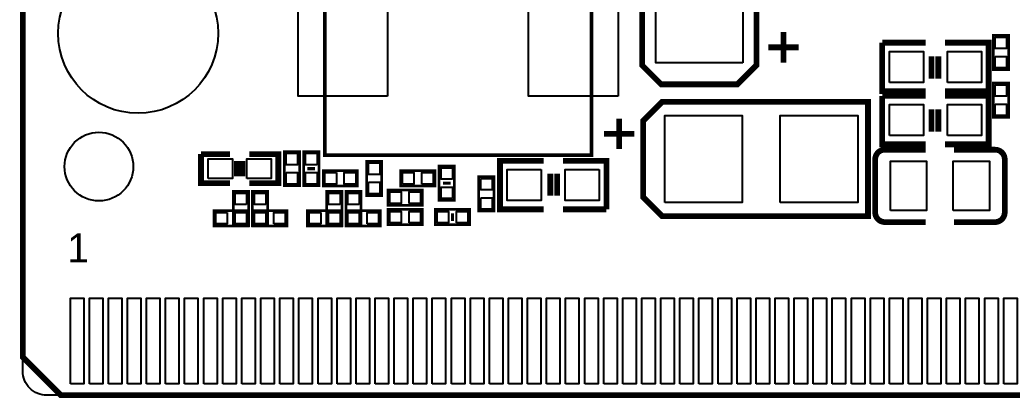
# Model space of a CAD drawing. Extents: x -61 to 349, y -42 to 245.
# Drawn here: x -0.08 to 25.97, y -0.08 to 9.85 of the extents above; entities that cross this region are included whole.
import ezdxf

# ---------------------------------------------------------------- set-up
doc = ezdxf.new("R2010")
doc.units = 0
for name, color, linetype in [('BOARD_GEOMETRY_OUTLINE', 3, 'CONTINUOUS'), ('PACKAGE_GEOMETRY_SILKSCREEN_TOP', 4, 'CONTINUOUS'), ('PIN_TOP', 5, 'CONTINUOUS')]:
    doc.layers.add(name, color=color, linetype=linetype)

msp = doc.modelspace()

# ---------------------------------------------------------------- linework, layer by layer
at = {"layer": 'BOARD_GEOMETRY_OUTLINE'}
msp.add_lwpolyline([(37.500052, 0), (0.635, 0, -0.414228), (0, 0.635), (0, 17.999964), (0.999998, 17.999964, 0.414225), (1.999996, 18.999962), (1.999996, 20.999958, 0.414215), (0.999998, 21.999956), (0, 21.999956), (0, 43.815), (0, 44.45, -0.414204), (0.635, 45.085), (68.961, 45.085, -0.41233)], format="xyb", dxfattribs=at)
at = {"layer": 'PACKAGE_GEOMETRY_SILKSCREEN_TOP'}
for points, const_width in [([(69.600064, 7.124954), (69.600064, 0.999998), (68.600066, 0), (38.800024, 0), (38.800024, 3.499866, 0.999844), (37.800026, 3.499866), (37.800026, 0), (0.999998, 0), (0, 0.999998), (0, 17.999964), (0.999998, 17.999964, 0.414195), (1.999996, 18.999962), (1.999996, 20.999958, 0.414206), (0.999998, 21.999956), (0, 21.999956), (0, 29.99994), (0.381, 29.99994)], 0.1524), ([(22.375622, 6.190488, -0.414198), (22.629622, 6.444488)], 0.150114), ([(25.521666, 6.444488, -0.414306), (25.775666, 6.190488)], 0.150114), ([(22.629622, 4.544568, -0.414121), (22.375622, 4.798568)], 0.150114), ([(25.775666, 4.798568, -0.414229), (25.521666, 4.544568)], 0.150114)]:
    msp.add_lwpolyline(points, format="xyb", dxfattribs=dict(at, const_width=const_width))
for points, const_width in [([(16.259048, 9.459214), (16.259048, 14.059154), (19.259042, 14.059154), (19.259042, 8.659114), (18.758916, 8.159242), (16.75892, 8.159242), (16.259048, 8.659114), (16.259048, 9.459214)], 0.1524), ([(7.928102, 12.899136), (14.928088, 12.899136), (14.928088, 6.2992), (7.928102, 6.2992), (7.928102, 12.899136)], 0.100076), ([(19.968972, 8.729218), (19.968972, 9.529064)], 0.1524), ([(25.4762, 9.445498), (25.87625, 9.445498), (25.87625, 8.545576), (25.4762, 8.545576), (25.4762, 9.445498)], 0.070104), ([(19.568922, 9.129268), (20.369022, 9.129268)], 0.1524), ([(22.560026, 9.252204), (23.703026, 9.252204)], 0.1524), ([(23.703026, 7.982204), (22.560026, 7.982204), (22.560026, 9.252204)], 0.1524), ([(24.211026, 9.252204), (25.354026, 9.252204), (25.354026, 7.982204), (24.211026, 7.982204)], 0.1524), ([(23.855426, 8.896604), (23.855426, 8.312404)], 0.1524), ([(24.033226, 8.896604), (24.033226, 8.312404)], 0.1524), ([(25.4762, 8.195056), (25.87625, 8.195056), (25.87625, 7.295134), (25.4762, 7.295134), (25.4762, 8.195056)], 0.070104), ([(22.560026, 7.855204), (23.703026, 7.855204)], 0.1524), ([(23.703026, 6.585204), (22.560026, 6.585204), (22.560026, 7.855204)], 0.1524), ([(24.211026, 7.855204), (25.354026, 7.855204), (25.354026, 6.585204), (24.211026, 6.585204)], 0.1524), ([(17.584928, 7.700264), (22.185122, 7.700264), (22.185122, 4.700016), (16.785082, 4.700016), (16.284956, 5.200142), (16.284956, 7.200138), (16.785082, 7.700264), (17.584928, 7.700264)], 0.1524), ([(23.855426, 7.499604), (23.855426, 6.915404)], 0.1524), ([(24.033226, 7.499604), (24.033226, 6.915404)], 0.1524), ([(15.654782, 7.260336), (15.654782, 6.460236)], 0.1524), ([(15.254732, 6.860286), (16.054832, 6.860286)], 0.1524), ([(22.629622, 6.444488), (23.700994, 6.444488)], 0.150114), ([(25.521666, 6.444488), (24.445468, 6.444488)], 0.150114), ([(4.678426, 6.32714), (5.440426, 6.32714)], 0.1524), ([(5.440426, 5.56514), (4.678426, 5.56514), (4.678426, 6.32714)], 0.1524), ([(5.948426, 6.32714), (6.710426, 6.32714), (6.710426, 5.56514), (5.948426, 5.56514)], 0.1524), ([(6.866128, 6.396228), (7.265924, 6.396228), (7.265924, 5.496052), (6.866128, 5.496052), (6.866128, 6.396228)], 0.070104), ([(7.773924, 5.496052), (7.374128, 5.496052), (7.374128, 6.396228), (7.773924, 6.396228), (7.773924, 5.496052)], 0.070104), ([(22.375622, 4.798568), (22.375622, 6.190488)], 0.150114), ([(25.775666, 6.190488), (25.775666, 4.798568)], 0.150114), ([(5.618226, 6.14934), (5.618226, 5.74294)], 0.1524), ([(5.770626, 6.14934), (5.770626, 5.74294)], 0.1524), ([(9.025128, 6.142228), (9.424924, 6.142228), (9.424924, 5.242052), (9.025128, 5.242052), (9.025128, 6.142228)], 0.070104), ([(11.329924, 5.115052), (10.930128, 5.115052), (10.930128, 6.015228), (11.329924, 6.015228), (11.329924, 5.115052)], 0.070104), ([(13.670026, 4.87934), (12.527026, 4.87934), (12.527026, 6.14934), (13.670026, 6.14934)], 0.1524), ([(14.178026, 6.14934), (15.321026, 6.14934), (15.321026, 4.87934)], 0.1524), ([(7.47395, 5.94614), (7.674102, 5.94614)], 0.08001), ([(8.786114, 5.892038), (8.786114, 5.492242), (7.885938, 5.492242), (7.885938, 5.892038), (8.786114, 5.892038)], 0.070104), ([(9.917938, 5.492242), (9.917938, 5.892038), (10.818114, 5.892038), (10.818114, 5.492242), (9.917938, 5.492242)], 0.070104), ([(11.971528, 5.735828), (12.371324, 5.735828), (12.371324, 4.835652), (11.971528, 4.835652), (11.971528, 5.735828)], 0.070104), ([(13.847826, 5.23494), (13.847826, 5.81914)], 0.1524), ([(14.025626, 5.23494), (14.025626, 5.81914)], 0.1524), ([(11.02995, 5.56514), (11.230102, 5.56514)], 0.08001), ([(5.92582, 4.449064), (5.52577, 4.449064), (5.52577, 5.34924), (5.92582, 5.34924), (5.92582, 4.449064)], 0.070104), ([(6.42874, 4.449064), (6.02869, 4.449064), (6.02869, 5.34924), (6.42874, 5.34924), (6.42874, 4.449064)], 0.070104), ([(8.377936, 4.449064), (7.97814, 4.449064), (7.97814, 5.34924), (8.377936, 5.34924), (8.377936, 4.449064)], 0.070104), ([(8.88111, 4.449064), (8.48106, 4.449064), (8.48106, 5.34924), (8.88111, 5.34924), (8.88111, 4.449064)], 0.070104), ([(9.587738, 4.984242), (9.587738, 5.384038), (10.487914, 5.384038), (10.487914, 4.984242), (9.587738, 4.984242)], 0.070104), ([(15.321026, 4.87934), (14.178026, 4.87934)], 0.1524), ([(5.921756, 4.84505), (5.921756, 4.445254), (5.021834, 4.445254), (5.021834, 4.84505), (5.921756, 4.84505)], 0.070104), ([(6.032754, 4.445254), (6.032754, 4.84505), (6.93293, 4.84505), (6.93293, 4.445254), (6.032754, 4.445254)], 0.070104), ([(8.374126, 4.84505), (8.374126, 4.445254), (7.47395, 4.445254), (7.47395, 4.84505), (8.374126, 4.84505)], 0.070104), ([(8.485124, 4.445254), (8.485124, 4.84505), (9.385046, 4.84505), (9.385046, 4.445254), (8.485124, 4.445254)], 0.070104), ([(9.587738, 4.476242), (9.587738, 4.876038), (10.487914, 4.876038), (10.487914, 4.476242), (9.587738, 4.476242)], 0.070104), ([(10.832338, 4.476242), (10.832338, 4.876038), (11.732514, 4.876038), (11.732514, 4.476242), (10.832338, 4.476242)], 0.070104), ([(11.282426, 4.776216), (11.282426, 4.576064)], 0.08001), ([(22.629622, 4.544568), (23.700994, 4.544568)], 0.150114), ([(25.521666, 4.544568), (24.445468, 4.544568)], 0.150114)]:
    msp.add_lwpolyline(points, dxfattribs=dict(at, const_width=const_width))
at = {"layer": 'PIN_TOP'}
for points in [[(9.578086, 7.849108), (7.228078, 7.849108), (7.228078, 11.349228), (9.578086, 11.349228)], [(15.627858, 7.849108), (13.27785, 7.849108), (13.27785, 11.349228), (15.627858, 11.349228)], [(18.901918, 8.727186), (16.615918, 8.727186), (16.615918, 10.759186), (18.901918, 10.759186)], [(25.526111, 9.399397), (25.826085, 9.399397), (25.826085, 9.099423), (25.526111, 9.099423)], [(22.750526, 8.210804), (22.750526, 9.023604), (23.639526, 9.023604), (23.639526, 8.210804)], [(24.274526, 8.210804), (24.274526, 9.023604), (25.163526, 9.023604), (25.163526, 8.210804)], [(25.526111, 8.891397), (25.826085, 8.891397), (25.826085, 8.591423), (25.526111, 8.591423)], [(25.526111, 8.149209), (25.826085, 8.149209), (25.826085, 7.849235), (25.526111, 7.849235)], [(22.750526, 6.813804), (22.750526, 7.626604), (23.639526, 7.626604), (23.639526, 6.813804)], [(24.274526, 6.813804), (24.274526, 7.626604), (25.163526, 7.626604), (25.163526, 6.813804)], [(25.526111, 7.641209), (25.826085, 7.641209), (25.826085, 7.341235), (25.526111, 7.341235)], [(16.853154, 5.05714), (16.853154, 7.34314), (18.885154, 7.34314), (18.885154, 5.05714)], [(19.884898, 5.05714), (19.884898, 7.34314), (21.916898, 7.34314), (21.916898, 5.05714)], [(6.916039, 6.350127), (7.216013, 6.350127), (7.216013, 6.050153), (6.916039, 6.050153)], [(7.724013, 6.050153), (7.424039, 6.050153), (7.424039, 6.350127), (7.724013, 6.350127)], [(4.868926, 5.69214), (4.868926, 6.20014), (5.503926, 6.20014), (5.503926, 5.69214)], [(5.884926, 5.69214), (5.884926, 6.20014), (6.519926, 6.20014), (6.519926, 5.69214)], [(9.075039, 6.096127), (9.375013, 6.096127), (9.375013, 5.796153), (9.075039, 5.796153)], [(22.775672, 4.844542), (22.775672, 6.144514), (23.725632, 6.144514), (23.725632, 4.844542)], [(24.425656, 4.844542), (24.425656, 6.144514), (25.375616, 6.144514), (25.375616, 4.844542)], [(6.916039, 5.842127), (7.216013, 5.842127), (7.216013, 5.542153), (6.916039, 5.542153)], [(7.724013, 5.542153), (7.424039, 5.542153), (7.424039, 5.842127), (7.724013, 5.842127)], [(8.232013, 5.842127), (8.232013, 5.542153), (7.932039, 5.542153), (7.932039, 5.842127)], [(8.740013, 5.842127), (8.740013, 5.542153), (8.440039, 5.542153), (8.440039, 5.842127)], [(9.963912, 5.542026), (9.963912, 5.842), (10.263886, 5.842), (10.263886, 5.542026)], [(10.471912, 5.542026), (10.471912, 5.842), (10.771886, 5.842), (10.771886, 5.542026)], [(11.280013, 5.669153), (10.980039, 5.669153), (10.980039, 5.969127), (11.280013, 5.969127)], [(13.606526, 5.92074), (13.606526, 5.10794), (12.717526, 5.10794), (12.717526, 5.92074)], [(15.130526, 5.92074), (15.130526, 5.10794), (14.241526, 5.10794), (14.241526, 5.92074)], [(9.075039, 5.588127), (9.375013, 5.588127), (9.375013, 5.288153), (9.075039, 5.288153)], [(12.021439, 5.689727), (12.321413, 5.689727), (12.321413, 5.389753), (12.021439, 5.389753)], [(5.875655, 5.003165), (5.575681, 5.003165), (5.575681, 5.303139), (5.875655, 5.303139)], [(6.378829, 5.003165), (6.078855, 5.003165), (6.078855, 5.303139), (6.378829, 5.303139)], [(8.328025, 5.003165), (8.028051, 5.003165), (8.028051, 5.303139), (8.328025, 5.303139)], [(8.831199, 5.003165), (8.531225, 5.003165), (8.531225, 5.303139), (8.831199, 5.303139)], [(9.633712, 5.034026), (9.633712, 5.334), (9.933686, 5.334), (9.933686, 5.034026)], [(10.141712, 5.034026), (10.141712, 5.334), (10.441686, 5.334), (10.441686, 5.034026)], [(11.280013, 5.161153), (10.980039, 5.161153), (10.980039, 5.461127), (11.280013, 5.461127)], [(12.021439, 5.181727), (12.321413, 5.181727), (12.321413, 4.881753), (12.021439, 4.881753)], [(5.367655, 4.795139), (5.367655, 4.495165), (5.067681, 4.495165), (5.067681, 4.795139)], [(5.875655, 4.795139), (5.875655, 4.495165), (5.575681, 4.495165), (5.575681, 4.795139)], [(5.875655, 4.495165), (5.575681, 4.495165), (5.575681, 4.795139), (5.875655, 4.795139)], [(6.078728, 4.495038), (6.078728, 4.795012), (6.378702, 4.795012), (6.378702, 4.495038)], [(6.378829, 4.495165), (6.078855, 4.495165), (6.078855, 4.795139), (6.378829, 4.795139)], [(6.586728, 4.495038), (6.586728, 4.795012), (6.886702, 4.795012), (6.886702, 4.495038)], [(7.820025, 4.795139), (7.820025, 4.495165), (7.520051, 4.495165), (7.520051, 4.795139)], [(8.328025, 4.795139), (8.328025, 4.495165), (8.028051, 4.495165), (8.028051, 4.795139)], [(8.328025, 4.495165), (8.028051, 4.495165), (8.028051, 4.795139), (8.328025, 4.795139)], [(8.531098, 4.495038), (8.531098, 4.795012), (8.831072, 4.795012), (8.831072, 4.495038)], [(8.831199, 4.495165), (8.531225, 4.495165), (8.531225, 4.795139), (8.831199, 4.795139)], [(9.039098, 4.495038), (9.039098, 4.795012), (9.339072, 4.795012), (9.339072, 4.495038)], [(9.633712, 4.526026), (9.633712, 4.826), (9.933686, 4.826), (9.933686, 4.526026)], [(10.141712, 4.526026), (10.141712, 4.826), (10.441686, 4.826), (10.441686, 4.526026)], [(10.878312, 4.526026), (10.878312, 4.826), (11.178286, 4.826), (11.178286, 4.526026)], [(11.386312, 4.526026), (11.386312, 4.826), (11.686286, 4.826), (11.686286, 4.526026)], [(1.249934, 0.299974), (1.249934, 2.549906), (1.599946, 2.549906), (1.599946, 0.299974)], [(1.75006, 0.299974), (1.75006, 2.549906), (2.100072, 2.549906), (2.100072, 0.299974)], [(2.249932, 0.299974), (2.249932, 2.549906), (2.599944, 2.549906), (2.599944, 0.299974)], [(2.750058, 0.299974), (2.750058, 2.549906), (3.10007, 2.549906), (3.10007, 0.299974)], [(3.24993, 0.299974), (3.24993, 2.549906), (3.599942, 2.549906), (3.599942, 0.299974)], [(3.750056, 0.299974), (3.750056, 2.549906), (4.100068, 2.549906), (4.100068, 0.299974)], [(4.249928, 0.299974), (4.249928, 2.549906), (4.59994, 2.549906), (4.59994, 0.299974)], [(4.750054, 0.299974), (4.750054, 2.549906), (5.100066, 2.549906), (5.100066, 0.299974)], [(5.249926, 0.299974), (5.249926, 2.549906), (5.599938, 2.549906), (5.599938, 0.299974)], [(5.750052, 0.299974), (5.750052, 2.549906), (6.100064, 2.549906), (6.100064, 0.299974)], [(6.249924, 0.299974), (6.249924, 2.549906), (6.599936, 2.549906), (6.599936, 0.299974)], [(6.75005, 0.299974), (6.75005, 2.549906), (7.100062, 2.549906), (7.100062, 0.299974)], [(7.249922, 0.299974), (7.249922, 2.549906), (7.599934, 2.549906), (7.599934, 0.299974)], [(7.750048, 0.299974), (7.750048, 2.549906), (8.10006, 2.549906), (8.10006, 0.299974)], [(8.24992, 0.299974), (8.24992, 2.549906), (8.599932, 2.549906), (8.599932, 0.299974)], [(8.750046, 0.299974), (8.750046, 2.549906), (9.100058, 2.549906), (9.100058, 0.299974)], [(9.249918, 0.299974), (9.249918, 2.549906), (9.59993, 2.549906), (9.59993, 0.299974)], [(9.750044, 0.299974), (9.750044, 2.549906), (10.100056, 2.549906), (10.100056, 0.299974)], [(10.249916, 0.299974), (10.249916, 2.549906), (10.599928, 2.549906), (10.599928, 0.299974)], [(10.750042, 0.299974), (10.750042, 2.549906), (11.100054, 2.549906), (11.100054, 0.299974)], [(11.249914, 0.299974), (11.249914, 2.549906), (11.599926, 2.549906), (11.599926, 0.299974)], [(11.75004, 0.299974), (11.75004, 2.549906), (12.100052, 2.549906), (12.100052, 0.299974)], [(12.249912, 0.299974), (12.249912, 2.549906), (12.599924, 2.549906), (12.599924, 0.299974)], [(12.750038, 0.299974), (12.750038, 2.549906), (13.10005, 2.549906), (13.10005, 0.299974)], [(13.24991, 0.299974), (13.24991, 2.549906), (13.599922, 2.549906), (13.599922, 0.299974)], [(13.750036, 0.299974), (13.750036, 2.549906), (14.100048, 2.549906), (14.100048, 0.299974)], [(14.250162, 0.299974), (14.250162, 2.549906), (14.600174, 2.549906), (14.600174, 0.299974)], [(14.750034, 0.299974), (14.750034, 2.549906), (15.100046, 2.549906), (15.100046, 0.299974)], [(15.249906, 0.299974), (15.249906, 2.549906), (15.599918, 2.549906), (15.599918, 0.299974)], [(15.750032, 0.299974), (15.750032, 2.549906), (16.100044, 2.549906), (16.100044, 0.299974)], [(16.250158, 0.299974), (16.250158, 2.549906), (16.60017, 2.549906), (16.60017, 0.299974)], [(16.75003, 0.299974), (16.75003, 2.549906), (17.100042, 2.549906), (17.100042, 0.299974)], [(17.249902, 0.299974), (17.249902, 2.549906), (17.599914, 2.549906), (17.599914, 0.299974)], [(17.750028, 0.299974), (17.750028, 2.549906), (18.10004, 2.549906), (18.10004, 0.299974)], [(18.250154, 0.299974), (18.250154, 2.549906), (18.600166, 2.549906), (18.600166, 0.299974)], [(18.750026, 0.299974), (18.750026, 2.549906), (19.100038, 2.549906), (19.100038, 0.299974)], [(19.249898, 0.299974), (19.249898, 2.549906), (19.59991, 2.549906), (19.59991, 0.299974)], [(19.750024, 0.299974), (19.750024, 2.549906), (20.100036, 2.549906), (20.100036, 0.299974)], [(20.25015, 0.299974), (20.25015, 2.549906), (20.600162, 2.549906), (20.600162, 0.299974)], [(20.750022, 0.299974), (20.750022, 2.549906), (21.100034, 2.549906), (21.100034, 0.299974)], [(21.249894, 0.299974), (21.249894, 2.549906), (21.599906, 2.549906), (21.599906, 0.299974)], [(21.75002, 0.299974), (21.75002, 2.549906), (22.100032, 2.549906), (22.100032, 0.299974)], [(22.250146, 0.299974), (22.250146, 2.549906), (22.600158, 2.549906), (22.600158, 0.299974)], [(22.750018, 0.299974), (22.750018, 2.549906), (23.10003, 2.549906), (23.10003, 0.299974)], [(23.24989, 0.299974), (23.24989, 2.549906), (23.599902, 2.549906), (23.599902, 0.299974)], [(23.750016, 0.299974), (23.750016, 2.549906), (24.100028, 2.549906), (24.100028, 0.299974)], [(24.250142, 0.299974), (24.250142, 2.549906), (24.600154, 2.549906), (24.600154, 0.299974)], [(24.750014, 0.299974), (24.750014, 2.549906), (25.100026, 2.549906), (25.100026, 0.299974)], [(25.25014, 0.299974), (25.25014, 2.549906), (25.600152, 2.549906), (25.600152, 0.299974)], [(25.750012, 0.299974), (25.750012, 2.549906), (26.100024, 2.549906), (26.100024, 0.299974)]]:
    msp.add_lwpolyline(points, close=True, dxfattribs=at)
for centre, radius in [((3.027934, 9.499854), 2.099945), ((1.999996, 5.999988), 0.9017)]:
    msp.add_circle(centre, radius, dxfattribs=at)

# ---------------------------------------------------------------- texts
at = {"layer": 'PACKAGE_GEOMETRY_SILKSCREEN_TOP'}
msp.add_text('1', height=0.762, dxfattribs=at).set_placement((1.171448, 3.487674))

doc.saveas('drawing.dxf')
